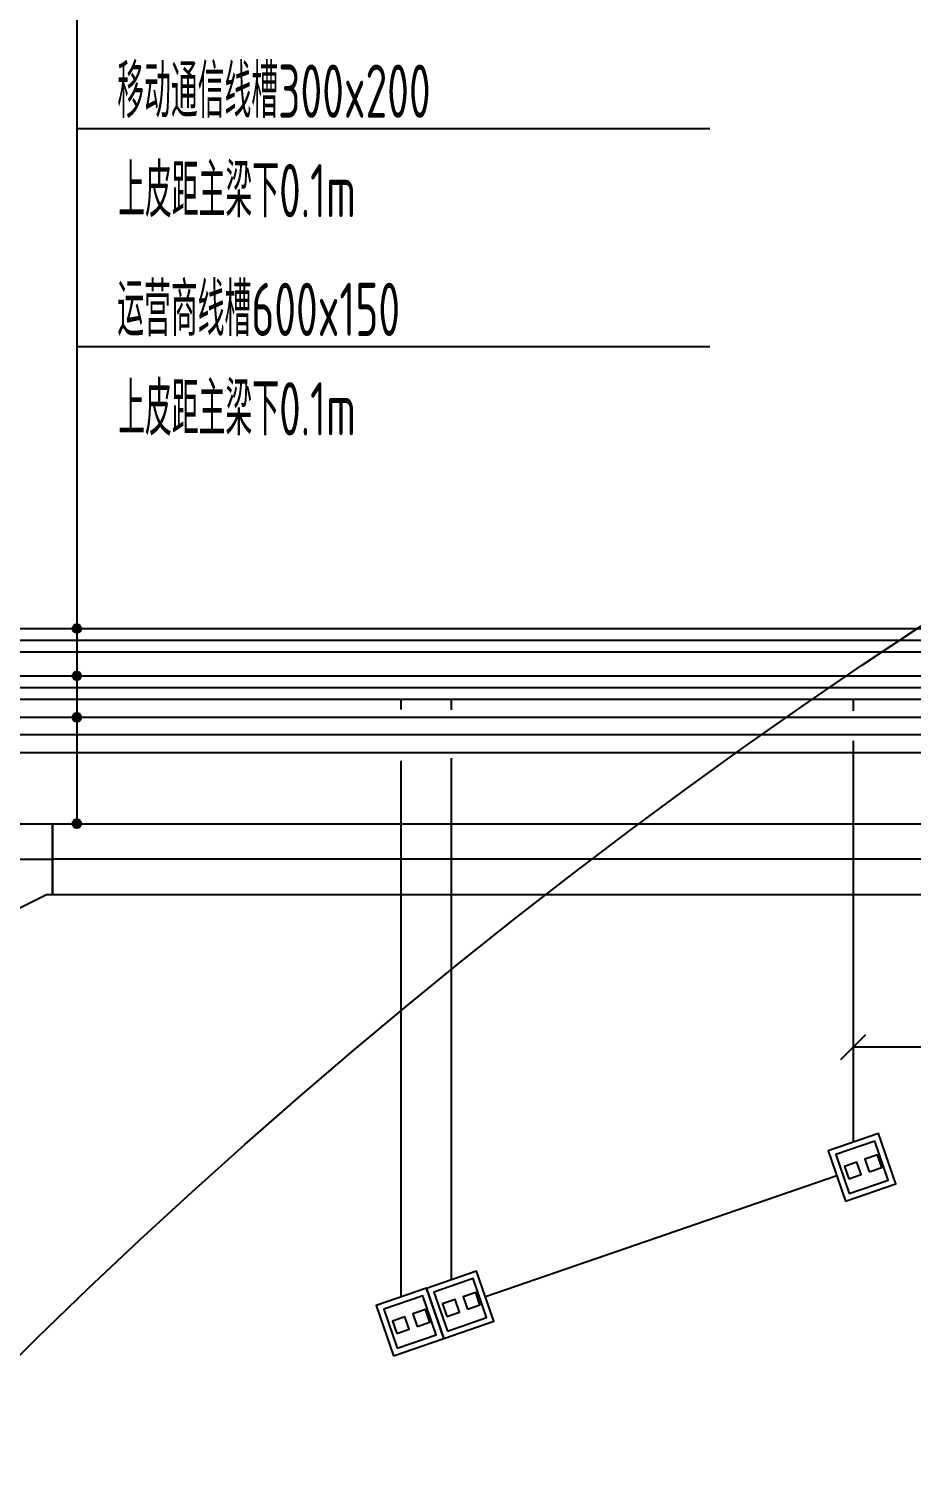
# Model space of a CAD drawing. Extents: x 0 to 3879896, y -114000 to 391286.
# Drawn here: x 2100198 to 2107666, y 262364 to 274638 of the extents above; entities that cross this region are included whole.
import ezdxf

# ---------------------------------------------------------------- set-up
doc = ezdxf.new("R2010")
doc.units = 0
doc.header["$LTSCALE"] = 1000
doc.header["$MEASUREMENT"] = 0
for name, color, linetype in [('CABLETRAY_DOTE', 5, 'CONTINUOUS'), ('CABLETRAY_WEAK', 6, 'CONTINUOUS'), ('T-BSA TEXT', 7, '485_LINE'), ('T-C-CHANNELS', 30, 'CONTINUOUS'), ('T-I-CHANNELS', 2, 'CONTINUOUS'), ('T-METER DATA', 150, 'C_LINE'), ('T-R-INTEGRATE', 1, 'CONTINUOUS'), ('T-SYSTEM BLOCK', 4, 'CONTINUOUS'), ('T-TEXT', 7, 'CONTINUOUS'), ('T-TL', 2, 'CONTINUOUS'), ('T-铁塔', 3, 'CONTINUOUS')]:
    doc.layers.add(name, color=color, linetype=linetype)
doc.styles.add('GBSTYLE', font='gbxwxt.shx', dxfattribs={"width": 0.6, "bigfont": 'gbhzfs.shx'})
doc.styles.get("Standard").update_dxf_attribs({"font": 'GBENOR', "bigfont": 'GBCBIG'})
doc.linetypes.add('485_LINE', pattern='A,25.7,-3.58,["485",Standard,S=2.54,R=0,X=-3.2,Y=-1.27],-3.85', length=33.13)
doc.linetypes.add('C_LINE', pattern='A,25.7,-2.08,["C",Standard,S=2.54,R=0,X=-0.54,Y=-1.27],-2.35', length=30.13)

# ---------------------------------------------------------------- blocks, each defined once
blk = doc.blocks.new('T-D2T')
at = {"layer": 'T-SYSTEM BLOCK'}
for points in [[(0, 0), (450, 0), (450, 450), (0, 450)], [(50, 50), (400, 50), (400, 400), (50, 400)], [(87, 169), (199, 169), (199, 281), (87, 281)], [(271, 169), (383, 169), (383, 281), (271, 281)]]:
    blk.add_lwpolyline(points, close=True, dxfattribs=at)

msp = doc.modelspace()

# ---------------------------------------------------------------- hatches: boundary and pattern name
at = {"layer": 'T-TEXT', "linetype": 'ByBlock'}
h = msp.add_hatch(color=256, dxfattribs=at)
edge = h.paths.add_edge_path()
edge.add_arc((2100602.3, 269570.4), 37.5, 0, 360)
h = msp.add_hatch(color=256, dxfattribs=at)
edge = h.paths.add_edge_path()
edge.add_arc((2100602.3, 269170.4), 37.5, 0, 360)
h = msp.add_hatch(color=256, dxfattribs=at)
edge = h.paths.add_edge_path()
edge.add_arc((2100602.3, 268820.4), 37.5, 0, 360)
h = msp.add_hatch(color=256, dxfattribs=at)
edge = h.paths.add_edge_path()
edge.add_arc((2100602.3, 267920.4), 37.5, 0, 360)

# ---------------------------------------------------------------- linework, layer by layer
at = {"layer": 'CABLETRAY_DOTE'}
for p, q in [((2118362.1, 269470.4, 0), (2099585.9, 269470.4, 0)), ((2099996.3, 267620.4, 0), (2100396.3, 267620.4, 0)), ((2129528.4, 267620.4, 0), (2100396.3, 267620.4, 0))]:
    msp.add_line(p, q, dxfattribs=at)
at = {"layer": 'CABLETRAY_DOTE', "linetype": 'ByBlock'}
for p, q in [((2117744, 269070.4, 0), (2099788.5, 269070.4, 0)), ((2117243.5, 268670.4, 0), (2099991.1, 268670.4, 0))]:
    msp.add_line(p, q, dxfattribs=at)
at = {"layer": 'CABLETRAY_WEAK', "linetype": 'ByBlock'}
for p, q in [((2099788.5, 269170.4, 0), (2117744, 269170.4, 0)), ((2117744, 268970.4, 0), (2099788.5, 268970.4, 0))]:
    msp.add_line(p, q, dxfattribs=at)
at = {"layer": 'T-BSA TEXT', "linetype": 'ByBlock'}
for p, q in [((2107064.5, 265927.3, 0), (2107276.6, 266139.5, 0)), ((2107170.5, 266033.4, 0), (2111938.7, 266033.4, 0))]:
    msp.add_line(p, q, dxfattribs=at)
at = {"layer": 'T-C-CHANNELS'}
for p, q in [((2099844.3, 267920.4, 0), (2100396.3, 267920.4, 0)), ((2100396.3, 267320.4, 0), (2100396.3, 267920.4, 0)), ((2100396.3, 267920.4, 0), (2129528.4, 267920.4, 0)), ((2100396.3, 267920.4, 0), (2100396.3, 267320.4, 0)), ((2100346.3, 267320.4, 0), (2100031, 267160.7, 0)), ((2100396.3, 267320.4, 0), (2100346.3, 267320.4, 0)), ((2129528.4, 267320.4, 0), (2100396.3, 267320.4, 0))]:
    msp.add_line(p, q, dxfattribs=at)
at = {"layer": 'T-I-CHANNELS'}
for p, q in [((2099585.9, 269570.4, 0), (2118362.1, 269570.4, 0)), ((2118362.1, 269370.4, 0), (2099585.9, 269370.4, 0))]:
    msp.add_line(p, q, dxfattribs=at)
at = {"layer": 'T-METER DATA', "color": 1, "linetype": 'ByBlock'}
for centre in [(2096786.1, 294399.5), (2135196, 227796.6)]:
    msp.add_circle(centre, 50000, dxfattribs=at)
at = {"layer": 'T-R-INTEGRATE'}
for p, q in [((2103346.7, 268886.6, 0), (2103346.7, 268970.4, 0)), ((2103771.8, 268882.9, 0), (2103771.8, 268970.4, 0)), ((2103346.7, 263920.8, 0), (2103346.7, 268451.2, 0)), ((2103771.8, 264065.8, 0), (2103771.8, 268475.3, 0))]:
    msp.add_line(p, q, dxfattribs=at)
at = {"layer": 'T-R-INTEGRATE', "elevation": 0}
for points in [[(2107170.5, 268874.8), (2107170.5, 268970.4)], [(2107170.5, 265228.2), (2107170.5, 268621.4)]]:
    msp.add_lwpolyline(points, dxfattribs=at)
at = {"layer": 'T-TEXT', "linetype": 'ByBlock'}
for p, q in [((2100602.3, 277487.8, 0), (2100602.3, 267920.4)), ((2100602.3, 273798.6, 0), (2105955.4, 273798.6, 0)), ((2100602.3, 271954, 0), (2105955.4, 271954, 0))]:
    msp.add_line(p, q, dxfattribs=at)
for centre in [(2100602.3, 269570.4, 0), (2100602.3, 269170.4, 0), (2100602.3, 268820.4, 0), (2100602.3, 267920.4, 0)]:
    msp.add_circle(centre, 37.5, dxfattribs=at)
at = {"layer": 'T-TL', "elevation": 0}
msp.add_lwpolyline([(2104058.9, 263922.3), (2107030, 264946.7)], dxfattribs=at)
at = {"layer": 'T-铁塔', "linetype": 'ByBlock'}
for p, q in [((2099991.1, 268820.4, 0), (2117243.5, 268820.4, 0)), ((2117243.5, 268520.4, 0), (2099991.1, 268520.4, 0))]:
    msp.add_line(p, q, dxfattribs=at)

# ---------------------------------------------------------------- block references
at = {"layer": 'T-TL', "linetype": 'ByBlock', "xscale": 0.998199999929138, "yscale": 0.998199999929138, "zscale": 0.998199999929138, "rotation": 19.0236101126626}
for p in [(2107104.6, 264730.4, 0), (2103705.9, 263567.9, 0), (2103280.7, 263423, 0)]:
    msp.add_blockref('T-D2T', p, dxfattribs=at)

# ---------------------------------------------------------------- texts
at = {"layer": 'T-TEXT', "linetype": 'ByBlock', "style": 'GBSTYLE', "width": 0.7}
for s, p in [('移动通信线槽300x200', (2100944.1, 273888, 0)), ('上皮距主梁下0.1m', (2100951.9, 273047.3, 0)), ('运营商线槽600x150', (2100944.1, 272043.4, 0)), ('上皮距主梁下0.1m', (2100951.9, 271202.8, 0))]:
    msp.add_text(s, height=450, dxfattribs=at).set_placement(p)

doc.saveas('drawing.dxf')
